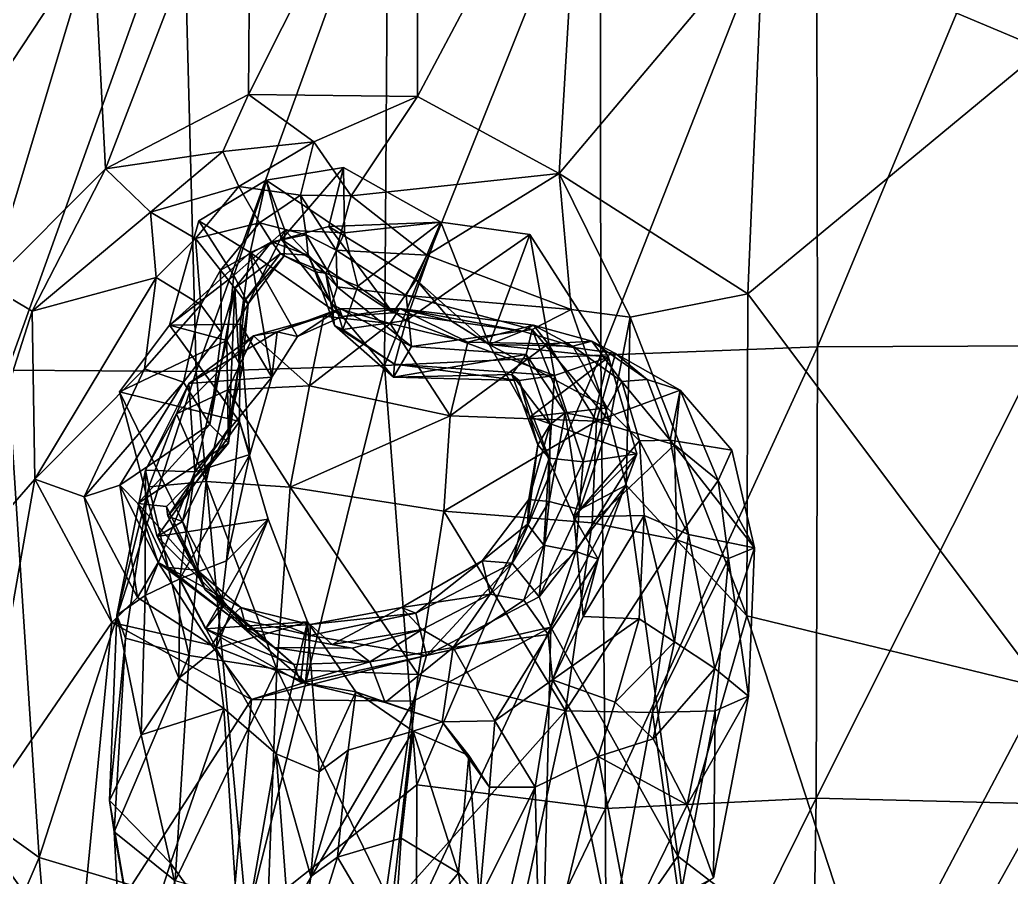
# Model space of a CAD drawing. Extents: x -0.2 to 0.2, y -0.63 to 0.63.
# Drawn here: x -0.1307 to -0.0041, y -0.2002 to -0.0907 of the extents above; entities that cross this region are included whole.
import ezdxf

# ---------------------------------------------------------------- set-up
doc = ezdxf.new("R2010")
doc.units = 0
doc.layers.add('SHEEP$LWO', color=1, linetype='CONTINUOUS')

msp = doc.modelspace()

# ---------------------------------------------------------------- linework, layer by layer
at = {"layer": 'SHEEP$LWO'}
for points in [[(-0.03579, -0.07938, 0.36623), (0, -0.05014, 0.38989), (0, -0.09447, 0.40289)], [(-0.10149, -0.10023, 0.31824), (-0.10122, -0.06141, 0.34272), (-0.08, -0.05737, 0.34469)], [(-0.10149, -0.10023, 0.31824), (-0.08, -0.05737, 0.34469), (-0.07993, -0.10045, 0.32015)], [(-0.07993, -0.10045, 0.32015), (-0.08, -0.05737, 0.34469), (-0.0589, -0.0608, 0.34689)], [(-0.11976, -0.10971, 0.317), (-0.12129, -0.08018, 0.36272), (-0.10122, -0.06141, 0.34272)], [(-0.11976, -0.10971, 0.317), (-0.10122, -0.06141, 0.34272), (-0.10149, -0.10023, 0.31824)], [(-0.07993, -0.10045, 0.32015), (-0.0589, -0.0608, 0.34689), (-0.06183, -0.1103, 0.32213)], [(-0.0589, -0.0608, 0.34689), (-0.03579, -0.07938, 0.36623), (-0.06183, -0.1103, 0.32213)], [(0, -0.06323, 0.84079), (-0.02894, -0.06342, 0.83861), (-0.02884, -0.13245, 0.84203)], [(-0.02884, -0.13245, 0.84203), (0, -0.13231, 0.8439), (0, -0.06323, 0.84079)], [(-0.13823, -0.10587, 0.40342), (-0.14097, -0.07456, 0.43107), (-0.12387, -0.0643, 0.40274)], [(-0.13823, -0.10587, 0.40342), (-0.12387, -0.0643, 0.40274), (-0.12129, -0.08018, 0.36272)], [(-0.02894, -0.06342, 0.83861), (-0.05661, -0.06593, 0.83436), (-0.05651, -0.1335, 0.83708)], [(-0.02884, -0.13245, 0.84203), (-0.02894, -0.06342, 0.83861), (-0.05651, -0.1335, 0.83708)], [(-0.05651, -0.1335, 0.83708), (-0.05661, -0.06593, 0.83436), (-0.08413, -0.13486, 0.82859)], [(-0.05661, -0.06593, 0.83436), (-0.08366, -0.06793, 0.82609), (-0.08413, -0.13486, 0.82859)], [(-0.08366, -0.06793, 0.82609), (-0.10985, -0.07281, 0.80523), (-0.10817, -0.13562, 0.81686)], [(-0.10817, -0.13562, 0.81686), (-0.08413, -0.13486, 0.82859), (-0.08366, -0.06793, 0.82609)], [(-0.10985, -0.07281, 0.80523), (-0.13602, -0.07763, 0.77672), (-0.13229, -0.13545, 0.79416)], [(-0.10817, -0.13562, 0.81686), (-0.10985, -0.07281, 0.80523), (-0.13229, -0.13545, 0.79416)], [(-0.06183, -0.1103, 0.32213), (-0.03579, -0.07938, 0.36623), (-0.03773, -0.12567, 0.36605)], [(-0.03773, -0.12567, 0.36605), (-0.03579, -0.07938, 0.36623), (0, -0.09447, 0.40289)], [(-0.13468, -0.1246, 0.36403), (-0.13823, -0.10587, 0.40342), (-0.12129, -0.08018, 0.36272)], [(-0.13468, -0.1246, 0.36403), (-0.12129, -0.08018, 0.36272), (-0.11976, -0.10971, 0.317)], [(-0.03773, -0.12567, 0.36605), (0, -0.09447, 0.40289), (0, -0.17601, 0.41847)], [(-0.11976, -0.10971, 0.317), (-0.10149, -0.10023, 0.31824), (-0.10479, -0.10749, 0.29202)], [(-0.10479, -0.10749, 0.29202), (-0.10149, -0.10023, 0.31824), (-0.09315, -0.10626, 0.29619)], [(-0.10149, -0.10023, 0.31824), (-0.07993, -0.10045, 0.32015), (-0.09315, -0.10626, 0.29619)], [(-0.09315, -0.10626, 0.29619), (-0.07993, -0.10045, 0.32015), (-0.08838, -0.11318, 0.29879)], [(-0.07993, -0.10045, 0.32015), (-0.06183, -0.1103, 0.32213), (-0.08838, -0.11318, 0.29879)], [(-0.10479, -0.10749, 0.29202), (-0.09315, -0.10626, 0.29619), (-0.10275, -0.11199, 0.26671)], [(-0.09315, -0.10626, 0.29619), (-0.09488, -0.11308, 0.26966), (-0.10275, -0.11199, 0.26671)], [(-0.09488, -0.11308, 0.26966), (-0.09315, -0.10626, 0.29619), (-0.08838, -0.11318, 0.29879)], [(-0.11976, -0.10971, 0.317), (-0.10479, -0.10749, 0.29202), (-0.11402, -0.11523, 0.29077)], [(-0.11402, -0.11523, 0.29077), (-0.10479, -0.10749, 0.29202), (-0.10275, -0.11199, 0.26671)], [(-0.11976, -0.10971, 0.317), (-0.12912, -0.12788, 0.31689), (-0.13468, -0.1246, 0.36403)], [(-0.12912, -0.12788, 0.31689), (-0.11976, -0.10971, 0.317), (-0.11402, -0.11523, 0.29077)], [(-0.09729, -0.11873, 0.07907), (-0.09925, -0.11116, 0.09843), (-0.08935, -0.10954, 0.09855)], [(-0.08922, -0.11787, 0.12253), (-0.08935, -0.10954, 0.09855), (-0.09925, -0.11116, 0.09843)], [(-0.08935, -0.10954, 0.09855), (-0.09124, -0.11708, 0.07828), (-0.09729, -0.11873, 0.07907)], [(-0.09124, -0.11708, 0.07828), (-0.08935, -0.10954, 0.09855), (-0.07693, -0.11651, 0.09837)], [(-0.08935, -0.10954, 0.09855), (-0.08922, -0.11787, 0.12253), (-0.07693, -0.11651, 0.09837)], [(-0.10129, -0.1204, 0.07872), (-0.10784, -0.11637, 0.09809), (-0.09925, -0.11116, 0.09843)], [(-0.10784, -0.11637, 0.09809), (-0.10336, -0.12332, 0.12208), (-0.09925, -0.11116, 0.09843)], [(-0.10336, -0.12332, 0.12208), (-0.09687, -0.11755, 0.12262), (-0.09925, -0.11116, 0.09843)], [(-0.09729, -0.11873, 0.07907), (-0.10129, -0.1204, 0.07872), (-0.09925, -0.11116, 0.09843)], [(-0.09687, -0.11755, 0.12262), (-0.08922, -0.11787, 0.12253), (-0.09925, -0.11116, 0.09843)], [(-0.08838, -0.11318, 0.29879), (-0.06183, -0.1103, 0.32213), (-0.07873, -0.12073, 0.30031)], [(-0.07873, -0.12073, 0.30031), (-0.06183, -0.1103, 0.32213), (-0.06028, -0.12769, 0.30257)], [(-0.05274, -0.12865, 0.32364), (-0.06028, -0.12769, 0.30257), (-0.06183, -0.1103, 0.32213)], [(-0.03773, -0.12567, 0.36605), (-0.05274, -0.12865, 0.32364), (-0.06183, -0.1103, 0.32213)], [(-0.10827, -0.11861, 0.26814), (-0.11402, -0.11523, 0.29077), (-0.10275, -0.11199, 0.26671)], [(-0.10827, -0.11861, 0.26814), (-0.10275, -0.11199, 0.26671), (-0.10011, -0.1166, 0.24191)], [(-0.10011, -0.1166, 0.24191), (-0.10275, -0.11199, 0.26671), (-0.09488, -0.11308, 0.26966)], [(-0.09488, -0.11308, 0.26966), (-0.09412, -0.11816, 0.24312), (-0.10011, -0.1166, 0.24191)], [(-0.08838, -0.11318, 0.29879), (-0.09029, -0.12012, 0.27298), (-0.09488, -0.11308, 0.26966)], [(-0.09412, -0.11816, 0.24312), (-0.09488, -0.11308, 0.26966), (-0.09029, -0.12012, 0.27298)], [(-0.08838, -0.11318, 0.29879), (-0.07873, -0.12073, 0.30031), (-0.09029, -0.12012, 0.27298)], [(-0.11402, -0.11523, 0.29077), (-0.11328, -0.12359, 0.2923), (-0.12912, -0.12788, 0.31689)], [(-0.11328, -0.12359, 0.2923), (-0.11402, -0.11523, 0.29077), (-0.10827, -0.11861, 0.26814)], [(-0.10784, -0.11637, 0.09809), (-0.10129, -0.1204, 0.07872), (-0.11158, -0.12969, 0.09766)], [(-0.10336, -0.12332, 0.12208), (-0.10784, -0.11637, 0.09809), (-0.11158, -0.12969, 0.09766)], [(-0.10011, -0.1166, 0.24191), (-0.10509, -0.12264, 0.24201), (-0.10827, -0.11861, 0.26814)], [(-0.10509, -0.12264, 0.24201), (-0.10011, -0.1166, 0.24191), (-0.09857, -0.11906, 0.21602)], [(-0.09687, -0.11755, 0.12262), (-0.10336, -0.12332, 0.12208), (-0.10153, -0.12698, 0.15646)], [(-0.10153, -0.12698, 0.15646), (-0.09694, -0.12084, 0.15731), (-0.09687, -0.11755, 0.12262)], [(-0.10011, -0.1166, 0.24191), (-0.09412, -0.11816, 0.24312), (-0.09857, -0.11906, 0.21602)], [(-0.08306, -0.12813, 0.06389), (-0.09729, -0.11873, 0.07907), (-0.09124, -0.11708, 0.07828)], [(-0.09687, -0.11755, 0.12262), (-0.09694, -0.12084, 0.15731), (-0.09164, -0.12304, 0.15693)], [(-0.09164, -0.12304, 0.15693), (-0.08922, -0.11787, 0.12253), (-0.09687, -0.11755, 0.12262)], [(-0.08009, -0.1239, 0.08066), (-0.09124, -0.11708, 0.07828), (-0.07693, -0.11651, 0.09837)], [(-0.08306, -0.12813, 0.06389), (-0.09124, -0.11708, 0.07828), (-0.08009, -0.1239, 0.08066)], [(-0.08922, -0.11787, 0.12253), (-0.08754, -0.12472, 0.12251), (-0.07693, -0.11651, 0.09837)], [(-0.08754, -0.12472, 0.12251), (-0.08135, -0.1291, 0.124), (-0.07693, -0.11651, 0.09837)], [(-0.08135, -0.1291, 0.124), (-0.06558, -0.1181, 0.09879), (-0.07693, -0.11651, 0.09837)], [(-0.07077, -0.13215, 0.07839), (-0.08009, -0.1239, 0.08066), (-0.07693, -0.11651, 0.09837)], [(-0.06558, -0.1181, 0.09879), (-0.07077, -0.13215, 0.07839), (-0.07693, -0.11651, 0.09837)], [(-0.10827, -0.11861, 0.26814), (-0.10759, -0.12707, 0.27095), (-0.11328, -0.12359, 0.2923)], [(-0.10827, -0.11861, 0.26814), (-0.10509, -0.12264, 0.24201), (-0.10759, -0.12707, 0.27095)], [(-0.08953, -0.1286, 0.06306), (-0.10129, -0.1204, 0.07872), (-0.09729, -0.11873, 0.07907)], [(-0.09412, -0.11816, 0.24312), (-0.09387, -0.12075, 0.21602), (-0.09857, -0.11906, 0.21602)], [(-0.08306, -0.12813, 0.06389), (-0.08953, -0.1286, 0.06306), (-0.09729, -0.11873, 0.07907)], [(-0.09387, -0.12075, 0.21602), (-0.09412, -0.11816, 0.24312), (-0.09017, -0.12477, 0.24379)], [(-0.09017, -0.12477, 0.24379), (-0.09412, -0.11816, 0.24312), (-0.09029, -0.12012, 0.27298)], [(-0.08754, -0.12472, 0.12251), (-0.08922, -0.11787, 0.12253), (-0.09164, -0.12304, 0.15693)], [(-0.06558, -0.1181, 0.09879), (-0.08135, -0.1291, 0.124), (-0.06242, -0.13613, 0.12529)], [(-0.07077, -0.13215, 0.07839), (-0.06558, -0.1181, 0.09879), (-0.05553, -0.13378, 0.09847)], [(-0.06242, -0.13613, 0.12529), (-0.05553, -0.13378, 0.09847), (-0.06558, -0.1181, 0.09879)], [(-0.10323, -0.12498, 0.20975), (-0.10509, -0.12264, 0.24201), (-0.09857, -0.11906, 0.21602)], [(-0.10323, -0.12498, 0.20975), (-0.09857, -0.11906, 0.21602), (-0.0974, -0.12054, 0.18663)], [(-0.0974, -0.12054, 0.18663), (-0.09857, -0.11906, 0.21602), (-0.09387, -0.12075, 0.21602)], [(-0.07873, -0.12073, 0.30031), (-0.08137, -0.12588, 0.27391), (-0.09029, -0.12012, 0.27298)], [(-0.09017, -0.12477, 0.24379), (-0.09029, -0.12012, 0.27298), (-0.08137, -0.12588, 0.27391)], [(-0.10129, -0.1204, 0.07872), (-0.10258, -0.12957, 0.08111), (-0.11158, -0.12969, 0.09766)], [(-0.0974, -0.12054, 0.18663), (-0.102, -0.12656, 0.18547), (-0.10323, -0.12498, 0.20975)], [(-0.09854, -0.13632, 0.06935), (-0.10258, -0.12957, 0.08111), (-0.10129, -0.1204, 0.07872)], [(-0.102, -0.12656, 0.18547), (-0.0974, -0.12054, 0.18663), (-0.09694, -0.12084, 0.15731)], [(-0.10153, -0.12698, 0.15646), (-0.102, -0.12656, 0.18547), (-0.09694, -0.12084, 0.15731)], [(-0.08953, -0.1286, 0.06306), (-0.09526, -0.13112, 0.05952), (-0.10129, -0.1204, 0.07872)], [(-0.09526, -0.13112, 0.05952), (-0.09854, -0.13632, 0.06935), (-0.10129, -0.1204, 0.07872)], [(-0.0974, -0.12054, 0.18663), (-0.09298, -0.12288, 0.18605), (-0.09694, -0.12084, 0.15731)], [(-0.09387, -0.12075, 0.21602), (-0.09298, -0.12288, 0.18605), (-0.0974, -0.12054, 0.18663)], [(-0.09298, -0.12288, 0.18605), (-0.09164, -0.12304, 0.15693), (-0.09694, -0.12084, 0.15731)], [(-0.09298, -0.12288, 0.18605), (-0.09387, -0.12075, 0.21602), (-0.09088, -0.12702, 0.21495)], [(-0.09017, -0.12477, 0.24379), (-0.09088, -0.12702, 0.21495), (-0.09387, -0.12075, 0.21602)], [(-0.08137, -0.12588, 0.27391), (-0.07873, -0.12073, 0.30031), (-0.06028, -0.12769, 0.30257)], [(-0.10509, -0.12264, 0.24201), (-0.10494, -0.13067, 0.24227), (-0.10759, -0.12707, 0.27095)], [(-0.10494, -0.13067, 0.24227), (-0.10509, -0.12264, 0.24201), (-0.10323, -0.12498, 0.20975)], [(-0.12878, -0.14936, 0.31777), (-0.12912, -0.12788, 0.31689), (-0.11328, -0.12359, 0.2923)], [(-0.12878, -0.14936, 0.31777), (-0.11328, -0.12359, 0.2923), (-0.1148, -0.13528, 0.29099)], [(-0.1148, -0.13528, 0.29099), (-0.11328, -0.12359, 0.2923), (-0.10759, -0.12707, 0.27095)], [(-0.10425, -0.13163, 0.12239), (-0.10336, -0.12332, 0.12208), (-0.11158, -0.12969, 0.09766)], [(-0.10153, -0.12698, 0.15646), (-0.10336, -0.12332, 0.12208), (-0.10425, -0.13163, 0.12239)], [(-0.0905, -0.12971, 0.1848), (-0.09298, -0.12288, 0.18605), (-0.09088, -0.12702, 0.21495)], [(-0.09164, -0.12304, 0.15693), (-0.09298, -0.12288, 0.18605), (-0.0905, -0.12971, 0.1848)], [(-0.0905, -0.12971, 0.1848), (-0.08946, -0.13025, 0.15671), (-0.09164, -0.12304, 0.15693)], [(-0.09164, -0.12304, 0.15693), (-0.08946, -0.13025, 0.15671), (-0.08754, -0.12472, 0.12251)], [(-0.07558, -0.12916, 0.06214), (-0.08306, -0.12813, 0.06389), (-0.08009, -0.1239, 0.08066)], [(-0.07558, -0.12916, 0.06214), (-0.08009, -0.1239, 0.08066), (-0.07077, -0.13215, 0.07839)], [(-0.13468, -0.1246, 0.36403), (-0.12912, -0.12788, 0.31689), (-0.1402, -0.16245, 0.3697)], [(-0.10405, -0.14477, 0.18226), (-0.10644, -0.1424, 0.2413), (-0.10323, -0.12498, 0.20975)], [(-0.10644, -0.1424, 0.2413), (-0.10494, -0.13067, 0.24227), (-0.10323, -0.12498, 0.20975)], [(-0.10405, -0.14477, 0.18226), (-0.10323, -0.12498, 0.20975), (-0.1027, -0.13461, 0.184)], [(-0.102, -0.12656, 0.18547), (-0.1027, -0.13461, 0.184), (-0.10323, -0.12498, 0.20975)], [(-0.09017, -0.12477, 0.24379), (-0.08068, -0.13243, 0.24397), (-0.09088, -0.12702, 0.21495)], [(-0.08137, -0.12588, 0.27391), (-0.08068, -0.13243, 0.24397), (-0.09017, -0.12477, 0.24379)], [(-0.08135, -0.1291, 0.124), (-0.08754, -0.12472, 0.12251), (-0.08946, -0.13025, 0.15671)], [(-0.1027, -0.13461, 0.184), (-0.102, -0.12656, 0.18547), (-0.10153, -0.12698, 0.15646)], [(-0.06028, -0.12769, 0.30257), (-0.06528, -0.13025, 0.27484), (-0.08137, -0.12588, 0.27391)], [(-0.08068, -0.13243, 0.24397), (-0.08137, -0.12588, 0.27391), (-0.06528, -0.13025, 0.27484)], [(-0.03773, -0.12567, 0.36605), (-0.03787, -0.16681, 0.3668), (-0.05274, -0.12865, 0.32364)], [(0, -0.17601, 0.41847), (-0.03787, -0.16681, 0.3668), (-0.03773, -0.12567, 0.36605)], [(-0.1098, -0.13698, 0.27055), (-0.1148, -0.13528, 0.29099), (-0.10759, -0.12707, 0.27095)], [(-0.1098, -0.13698, 0.27055), (-0.10759, -0.12707, 0.27095), (-0.10494, -0.13067, 0.24227)], [(-0.10425, -0.13163, 0.12239), (-0.10231, -0.13533, 0.1561), (-0.10153, -0.12698, 0.15646)], [(-0.10153, -0.12698, 0.15646), (-0.10231, -0.13533, 0.1561), (-0.1027, -0.13461, 0.184)], [(-0.0899, -0.12759, 0.04165), (-0.09783, -0.13056, 0.04008), (-0.09526, -0.13112, 0.05952)], [(-0.0899, -0.12759, 0.04165), (-0.09186, -0.12853, 0.02352), (-0.09783, -0.13056, 0.04008)], [(-0.08953, -0.1286, 0.06306), (-0.0899, -0.12759, 0.04165), (-0.09526, -0.13112, 0.05952)], [(-0.09186, -0.12853, 0.02352), (-0.0899, -0.12759, 0.04165), (-0.08341, -0.12947, 0.02591)], [(-0.08068, -0.13243, 0.24397), (-0.08299, -0.13634, 0.18595), (-0.09088, -0.12702, 0.21495)], [(-0.0905, -0.12971, 0.1848), (-0.09088, -0.12702, 0.21495), (-0.08299, -0.13634, 0.18595)], [(-0.0899, -0.12759, 0.04165), (-0.08953, -0.1286, 0.06306), (-0.08223, -0.12756, 0.04332)], [(-0.0899, -0.12759, 0.04165), (-0.08223, -0.12756, 0.04332), (-0.08341, -0.12947, 0.02591)], [(-0.08306, -0.12813, 0.06389), (-0.08223, -0.12756, 0.04332), (-0.08953, -0.1286, 0.06306)], [(-0.08341, -0.12947, 0.02591), (-0.08223, -0.12756, 0.04332), (-0.07347, -0.13184, 0.0269)], [(-0.07558, -0.12916, 0.06214), (-0.08223, -0.12756, 0.04332), (-0.08306, -0.12813, 0.06389)], [(-0.07558, -0.12916, 0.06214), (-0.0665, -0.13046, 0.06123), (-0.08223, -0.12756, 0.04332)], [(-0.06511, -0.1297, 0.04365), (-0.08223, -0.12756, 0.04332), (-0.0665, -0.13046, 0.06123)], [(-0.08223, -0.12756, 0.04332), (-0.06511, -0.1297, 0.04365), (-0.07347, -0.13184, 0.0269)], [(-0.06028, -0.12769, 0.30257), (-0.05536, -0.142, 0.30195), (-0.06528, -0.13025, 0.27484)], [(-0.06028, -0.12769, 0.30257), (-0.05274, -0.12865, 0.32364), (-0.05536, -0.142, 0.30195)], [(-0.12912, -0.12788, 0.31689), (-0.12878, -0.14936, 0.31777), (-0.1402, -0.16245, 0.3697)], [(-0.09186, -0.12853, 0.02352), (-0.09372, -0.13742, 0.0086), (-0.10085, -0.13103, 0.02153)], [(-0.10085, -0.13103, 0.02153), (-0.09783, -0.13056, 0.04008), (-0.09186, -0.12853, 0.02352)], [(-0.09186, -0.12853, 0.02352), (-0.08341, -0.12947, 0.02591), (-0.09372, -0.13742, 0.0086)], [(-0.08284, -0.13466, 0.15862), (-0.08135, -0.1291, 0.124), (-0.08946, -0.13025, 0.15671)], [(-0.06242, -0.13613, 0.12529), (-0.08135, -0.1291, 0.124), (-0.08284, -0.13466, 0.15862)], [(-0.05274, -0.12865, 0.32364), (-0.05326, -0.15012, 0.32443), (-0.05536, -0.142, 0.30195)], [(-0.03787, -0.16681, 0.3668), (-0.05326, -0.15012, 0.32443), (-0.05274, -0.12865, 0.32364)], [(-0.10267, -0.14199, 0.0836), (-0.11799, -0.13819, 0.0978), (-0.11158, -0.12969, 0.09766)], [(-0.10425, -0.13163, 0.12239), (-0.11158, -0.12969, 0.09766), (-0.11799, -0.13819, 0.0978)], [(-0.10258, -0.12957, 0.08111), (-0.10267, -0.14199, 0.0836), (-0.11158, -0.12969, 0.09766)], [(-0.10133, -0.1462, 0.0713), (-0.10267, -0.14199, 0.0836), (-0.10258, -0.12957, 0.08111)], [(-0.09854, -0.13632, 0.06935), (-0.10133, -0.1462, 0.0713), (-0.10258, -0.12957, 0.08111)], [(-0.09372, -0.13742, 0.0086), (-0.08341, -0.12947, 0.02591), (-0.07574, -0.14128, 0.01359)], [(-0.0905, -0.12971, 0.1848), (-0.08299, -0.13634, 0.18595), (-0.08284, -0.13466, 0.15862)], [(-0.08284, -0.13466, 0.15862), (-0.08946, -0.13025, 0.15671), (-0.0905, -0.12971, 0.1848)], [(-0.08341, -0.12947, 0.02591), (-0.07347, -0.13184, 0.0269), (-0.07574, -0.14128, 0.01359)], [(-0.06605, -0.13343, 0.24296), (-0.08068, -0.13243, 0.24397), (-0.06528, -0.13025, 0.27484)], [(-0.0665, -0.13046, 0.06123), (-0.07558, -0.12916, 0.06214), (-0.07077, -0.13215, 0.07839)], [(-0.06511, -0.1297, 0.04365), (-0.06322, -0.13206, 0.0266), (-0.07347, -0.13184, 0.0269)], [(-0.0665, -0.13046, 0.06123), (-0.06009, -0.13239, 0.05992), (-0.06511, -0.1297, 0.04365)], [(-0.06605, -0.13343, 0.24296), (-0.06528, -0.13025, 0.27484), (-0.06108, -0.14089, 0.27521)], [(-0.05536, -0.142, 0.30195), (-0.06108, -0.14089, 0.27521), (-0.06528, -0.13025, 0.27484)], [(-0.05767, -0.13172, 0.04274), (-0.06511, -0.1297, 0.04365), (-0.06009, -0.13239, 0.05992)], [(-0.06511, -0.1297, 0.04365), (-0.05767, -0.13172, 0.04274), (-0.06322, -0.13206, 0.0266)], [(-0.10995, -0.15479, 0.12399), (-0.10425, -0.13163, 0.12239), (-0.11799, -0.13819, 0.0978)], [(-0.10914, -0.13716, 0.01982), (-0.10085, -0.13103, 0.02153), (-0.11069, -0.141, 0.00921)], [(-0.10085, -0.13103, 0.02153), (-0.10412, -0.13794, 0.00842), (-0.11069, -0.141, 0.00921)], [(-0.10409, -0.14299, 0.15759), (-0.10425, -0.13163, 0.12239), (-0.10995, -0.15479, 0.12399)], [(-0.10494, -0.13067, 0.24227), (-0.10644, -0.1424, 0.2413), (-0.1098, -0.13698, 0.27055)], [(-0.09783, -0.13056, 0.04008), (-0.10914, -0.13716, 0.01982), (-0.09854, -0.13632, 0.06935)], [(-0.09783, -0.13056, 0.04008), (-0.10085, -0.13103, 0.02153), (-0.10914, -0.13716, 0.01982)], [(-0.10425, -0.13163, 0.12239), (-0.10409, -0.14299, 0.15759), (-0.10231, -0.13533, 0.1561)], [(-0.10412, -0.13794, 0.00842), (-0.10085, -0.13103, 0.02153), (-0.09372, -0.13742, 0.0086)], [(-0.09526, -0.13112, 0.05952), (-0.09783, -0.13056, 0.04008), (-0.09854, -0.13632, 0.06935)], [(-0.06009, -0.13239, 0.05992), (-0.0665, -0.13046, 0.06123), (-0.07077, -0.13215, 0.07839)], [(-0.08299, -0.13634, 0.18595), (-0.08068, -0.13243, 0.24397), (-0.06605, -0.13343, 0.24296)], [(-0.07347, -0.13184, 0.0269), (-0.06322, -0.13206, 0.0266), (-0.07574, -0.14128, 0.01359)], [(-0.06322, -0.13206, 0.0266), (-0.05705, -0.14195, 0.00987), (-0.07574, -0.14128, 0.01359)], [(-0.0557, -0.14027, 0.06812), (-0.07077, -0.13215, 0.07839), (-0.06552, -0.1414, 0.07677)], [(-0.0557, -0.14027, 0.06812), (-0.06009, -0.13239, 0.05992), (-0.07077, -0.13215, 0.07839)], [(-0.06552, -0.1414, 0.07677), (-0.07077, -0.13215, 0.07839), (-0.05553, -0.13378, 0.09847)], [(-0.05767, -0.13172, 0.04274), (-0.05465, -0.13329, 0.02481), (-0.06322, -0.13206, 0.0266)], [(-0.06322, -0.13206, 0.0266), (-0.05465, -0.13329, 0.02481), (-0.05705, -0.14195, 0.00987)], [(-0.05767, -0.13172, 0.04274), (-0.06009, -0.13239, 0.05992), (-0.05382, -0.13687, 0.0583)], [(-0.05382, -0.13687, 0.0583), (-0.06009, -0.13239, 0.05992), (-0.0557, -0.14027, 0.06812)], [(-0.05057, -0.13661, 0.04172), (-0.05767, -0.13172, 0.04274), (-0.05382, -0.13687, 0.0583)], [(-0.05767, -0.13172, 0.04274), (-0.05057, -0.13661, 0.04172), (-0.05465, -0.13329, 0.02481)], [(-0.02884, -0.13245, 0.84203), (-0.05651, -0.1335, 0.83708), (-0.05589, -0.19145, 0.84659)], [(-0.05589, -0.19145, 0.84659), (-0.02902, -0.19014, 0.85185), (-0.02884, -0.13245, 0.84203)], [(-0.02884, -0.13245, 0.84203), (-0.02902, -0.19014, 0.85185), (0, -0.13231, 0.8439)], [(-0.02902, -0.19014, 0.85185), (0, -0.19085, 0.8547), (0, -0.13231, 0.8439)], [(-0.05651, -0.1335, 0.83708), (-0.08413, -0.13486, 0.82859), (-0.07999, -0.18841, 0.83761)], [(-0.06605, -0.13343, 0.24296), (-0.06789, -0.13598, 0.18606), (-0.08299, -0.13634, 0.18595)], [(-0.05589, -0.19145, 0.84659), (-0.05651, -0.1335, 0.83708), (-0.07999, -0.18841, 0.83761)], [(-0.06605, -0.13343, 0.24296), (-0.06299, -0.1424, 0.22891), (-0.06789, -0.13598, 0.18606)], [(-0.06108, -0.14089, 0.27521), (-0.06299, -0.1424, 0.22891), (-0.06605, -0.13343, 0.24296)], [(-0.06552, -0.1414, 0.07677), (-0.05553, -0.13378, 0.09847), (-0.05192, -0.14613, 0.09799)], [(-0.06242, -0.13613, 0.12529), (-0.05874, -0.14717, 0.1248), (-0.05553, -0.13378, 0.09847)], [(-0.05874, -0.14717, 0.1248), (-0.05192, -0.14613, 0.09799), (-0.05553, -0.13378, 0.09847)], [(-0.05465, -0.13329, 0.02481), (-0.04638, -0.13801, 0.02342), (-0.05705, -0.14195, 0.00987)], [(-0.04638, -0.13801, 0.02342), (-0.05465, -0.13329, 0.02481), (-0.05057, -0.13661, 0.04172)], [(-0.12824, -0.1977, 0.8077), (-0.13229, -0.13545, 0.79416), (-0.14933, -0.18259, 0.78514)], [(-0.10817, -0.13562, 0.81686), (-0.13229, -0.13545, 0.79416), (-0.12824, -0.1977, 0.8077)], [(-0.12878, -0.14936, 0.31777), (-0.1148, -0.13528, 0.29099), (-0.12251, -0.15163, 0.28694)], [(-0.12251, -0.15163, 0.28694), (-0.1148, -0.13528, 0.29099), (-0.1098, -0.13698, 0.27055)], [(-0.10817, -0.13562, 0.81686), (-0.1017, -0.20568, 0.82678), (-0.08413, -0.13486, 0.82859)], [(-0.10409, -0.14299, 0.15759), (-0.10405, -0.14477, 0.18226), (-0.1027, -0.13461, 0.184)], [(-0.1027, -0.13461, 0.184), (-0.10231, -0.13533, 0.1561), (-0.10409, -0.14299, 0.15759)], [(-0.1017, -0.20568, 0.82678), (-0.07999, -0.18841, 0.83761), (-0.08413, -0.13486, 0.82859)], [(-0.08284, -0.13466, 0.15862), (-0.08299, -0.13634, 0.18595), (-0.06694, -0.13676, 0.16085)], [(-0.08284, -0.13466, 0.15862), (-0.06694, -0.13676, 0.16085), (-0.06242, -0.13613, 0.12529)], [(-0.12824, -0.1977, 0.8077), (-0.1017, -0.20568, 0.82678), (-0.10817, -0.13562, 0.81686)], [(-0.10914, -0.13716, 0.01982), (-0.10836, -0.14841, 0.05207), (-0.09854, -0.13632, 0.06935)], [(-0.10836, -0.14841, 0.05207), (-0.10133, -0.1462, 0.0713), (-0.09854, -0.13632, 0.06935)], [(-0.08299, -0.13634, 0.18595), (-0.06789, -0.13598, 0.18606), (-0.06694, -0.13676, 0.16085)], [(-0.06789, -0.13598, 0.18606), (-0.06455, -0.14496, 0.18417), (-0.06694, -0.13676, 0.16085)], [(-0.06299, -0.1424, 0.22891), (-0.06455, -0.14496, 0.18417), (-0.06789, -0.13598, 0.18606)], [(-0.06242, -0.13613, 0.12529), (-0.06694, -0.13676, 0.16085), (-0.06312, -0.1467, 0.16026)], [(-0.06312, -0.1467, 0.16026), (-0.05874, -0.14717, 0.1248), (-0.06242, -0.13613, 0.12529)], [(-0.05057, -0.13661, 0.04172), (-0.05382, -0.13687, 0.0583), (-0.04767, -0.14439, 0.05266)], [(-0.05057, -0.13661, 0.04172), (-0.04767, -0.14439, 0.05266), (-0.04638, -0.13801, 0.02342)], [(-0.1098, -0.13698, 0.27055), (-0.11793, -0.15014, 0.26839), (-0.12251, -0.15163, 0.28694)], [(-0.1098, -0.13698, 0.27055), (-0.10644, -0.1424, 0.2413), (-0.11793, -0.15014, 0.26839)], [(-0.11464, -0.1482, 0.01978), (-0.10914, -0.13716, 0.01982), (-0.11069, -0.141, 0.00921)], [(-0.10836, -0.14841, 0.05207), (-0.10914, -0.13716, 0.01982), (-0.11464, -0.1482, 0.01978)], [(-0.10412, -0.13794, 0.00842), (-0.1069, -0.14968, 0.00278), (-0.11069, -0.141, 0.00921)], [(-0.09617, -0.15037, 0.00268), (-0.1069, -0.14968, 0.00278), (-0.10412, -0.13794, 0.00842)], [(-0.09372, -0.13742, 0.0086), (-0.09617, -0.15037, 0.00268), (-0.10412, -0.13794, 0.00842)], [(-0.09617, -0.15037, 0.00268), (-0.09372, -0.13742, 0.0086), (-0.07574, -0.14128, 0.01359)], [(-0.06455, -0.14496, 0.18417), (-0.06312, -0.1467, 0.16026), (-0.06694, -0.13676, 0.16085)], [(-0.05382, -0.13687, 0.0583), (-0.0557, -0.14027, 0.06812), (-0.05155, -0.14448, 0.06572)], [(-0.04767, -0.14439, 0.05266), (-0.05382, -0.13687, 0.0583), (-0.05155, -0.14448, 0.06572)], [(-0.11799, -0.13819, 0.0978), (-0.10267, -0.14199, 0.0836), (-0.11316, -0.15667, 0.09777)], [(-0.11799, -0.13819, 0.0978), (-0.11316, -0.15667, 0.09777), (-0.10995, -0.15479, 0.12399)], [(-0.04708, -0.14499, 0.01039), (-0.05705, -0.14195, 0.00987), (-0.04638, -0.13801, 0.02342)], [(-0.03976, -0.14568, 0.02245), (-0.04638, -0.13801, 0.02342), (-0.04767, -0.14439, 0.05266)], [(-0.04708, -0.14499, 0.01039), (-0.04638, -0.13801, 0.02342), (-0.04152, -0.14954, 0.01161)], [(-0.04638, -0.13801, 0.02342), (-0.03976, -0.14568, 0.02245), (-0.04152, -0.14954, 0.01161)], [(-0.05997, -0.15416, 0.07465), (-0.0557, -0.14027, 0.06812), (-0.06552, -0.1414, 0.07677)], [(-0.05155, -0.14448, 0.06572), (-0.0557, -0.14027, 0.06812), (-0.05997, -0.15416, 0.07465)], [(-0.11424, -0.15034, 0.00756), (-0.11464, -0.1482, 0.01978), (-0.11069, -0.141, 0.00921)], [(-0.1069, -0.14968, 0.00278), (-0.11424, -0.15034, 0.00756), (-0.11069, -0.141, 0.00921)], [(-0.07657, -0.15346, 0.00841), (-0.09617, -0.15037, 0.00268), (-0.07574, -0.14128, 0.01359)], [(-0.05705, -0.14195, 0.00987), (-0.07657, -0.15346, 0.00841), (-0.07574, -0.14128, 0.01359)], [(-0.05192, -0.14613, 0.09799), (-0.05997, -0.15416, 0.07465), (-0.06552, -0.1414, 0.07677)], [(-0.05917, -0.15324, 0.30587), (-0.06312, -0.15222, 0.27479), (-0.06108, -0.14089, 0.27521)], [(-0.06299, -0.1424, 0.22891), (-0.06108, -0.14089, 0.27521), (-0.06312, -0.15222, 0.27479)], [(-0.06108, -0.14089, 0.27521), (-0.05536, -0.142, 0.30195), (-0.05917, -0.15324, 0.30587)], [(-0.10644, -0.1424, 0.2413), (-0.11564, -0.15246, 0.23168), (-0.11793, -0.15014, 0.26839)], [(-0.11564, -0.15246, 0.23168), (-0.10644, -0.1424, 0.2413), (-0.10405, -0.14477, 0.18226)], [(-0.10267, -0.14199, 0.0836), (-0.099, -0.15447, 0.08055), (-0.11316, -0.15667, 0.09777)], [(-0.10405, -0.14477, 0.18226), (-0.10409, -0.14299, 0.15759), (-0.1118, -0.15408, 0.15865)], [(-0.10995, -0.15479, 0.12399), (-0.1118, -0.15408, 0.15865), (-0.10409, -0.14299, 0.15759)], [(-0.10133, -0.1462, 0.0713), (-0.10429, -0.15981, 0.07055), (-0.10267, -0.14199, 0.0836)], [(-0.10429, -0.15981, 0.07055), (-0.099, -0.15447, 0.08055), (-0.10267, -0.14199, 0.0836)], [(-0.05761, -0.15496, 0.00397), (-0.07657, -0.15346, 0.00841), (-0.05705, -0.14195, 0.00987)], [(-0.06455, -0.14496, 0.18417), (-0.06299, -0.1424, 0.22891), (-0.0657, -0.15196, 0.21906)], [(-0.0657, -0.15196, 0.21906), (-0.06299, -0.1424, 0.22891), (-0.06312, -0.15222, 0.27479)], [(-0.05536, -0.142, 0.30195), (-0.05326, -0.15012, 0.32443), (-0.05917, -0.15324, 0.30587)], [(-0.05761, -0.15496, 0.00397), (-0.05705, -0.14195, 0.00987), (-0.04708, -0.14499, 0.01039)], [(-0.10405, -0.14477, 0.18226), (-0.11196, -0.15285, 0.18193), (-0.11564, -0.15246, 0.23168)], [(-0.11196, -0.15285, 0.18193), (-0.10405, -0.14477, 0.18226), (-0.1118, -0.15408, 0.15865)], [(-0.06589, -0.15512, 0.18295), (-0.06455, -0.14496, 0.18417), (-0.0657, -0.15196, 0.21906)], [(-0.06312, -0.1467, 0.16026), (-0.06455, -0.14496, 0.18417), (-0.06589, -0.15512, 0.18295)], [(-0.05097, -0.154, 0.06806), (-0.05155, -0.14448, 0.06572), (-0.05997, -0.15416, 0.07465)], [(-0.04679, -0.1571, 0.00486), (-0.05761, -0.15496, 0.00397), (-0.04708, -0.14499, 0.01039)], [(-0.04532, -0.15644, 0.0539), (-0.04767, -0.14439, 0.05266), (-0.05155, -0.14448, 0.06572)], [(-0.05097, -0.154, 0.06806), (-0.04532, -0.15644, 0.0539), (-0.05155, -0.14448, 0.06572)], [(-0.03976, -0.14568, 0.02245), (-0.04767, -0.14439, 0.05266), (-0.03688, -0.15816, 0.02249)], [(-0.04532, -0.15644, 0.0539), (-0.03688, -0.15816, 0.02249), (-0.04767, -0.14439, 0.05266)], [(-0.04679, -0.1571, 0.00486), (-0.04708, -0.14499, 0.01039), (-0.04152, -0.14954, 0.01161)], [(-0.10836, -0.14841, 0.05207), (-0.11025, -0.16208, 0.05626), (-0.10133, -0.1462, 0.0713)], [(-0.11025, -0.16208, 0.05626), (-0.10429, -0.15981, 0.07055), (-0.10133, -0.1462, 0.0713)], [(-0.06589, -0.15512, 0.18295), (-0.06377, -0.15779, 0.15865), (-0.06312, -0.1467, 0.16026)], [(-0.05874, -0.14717, 0.1248), (-0.06312, -0.1467, 0.16026), (-0.06377, -0.15779, 0.15865)], [(-0.05997, -0.15416, 0.07465), (-0.05192, -0.14613, 0.09799), (-0.05684, -0.15959, 0.09743)], [(-0.05192, -0.14613, 0.09799), (-0.05874, -0.14717, 0.1248), (-0.05969, -0.1586, 0.12372)], [(-0.05969, -0.1586, 0.12372), (-0.05684, -0.15959, 0.09743), (-0.05192, -0.14613, 0.09799)], [(-0.03976, -0.14568, 0.02245), (-0.03688, -0.15816, 0.02249), (-0.04152, -0.14954, 0.01161)], [(-0.05969, -0.1586, 0.12372), (-0.05874, -0.14717, 0.1248), (-0.06377, -0.15779, 0.15865)], [(-0.1402, -0.16245, 0.3697), (-0.12878, -0.14936, 0.31777), (-0.13653, -0.19333, 0.36961)], [(-0.12878, -0.14936, 0.31777), (-0.11897, -0.1677, 0.31935), (-0.13653, -0.19333, 0.36961)], [(-0.11897, -0.1677, 0.31935), (-0.12878, -0.14936, 0.31777), (-0.12251, -0.15163, 0.28694)], [(-0.1183, -0.16675, 0.01991), (-0.11464, -0.1482, 0.01978), (-0.11424, -0.15034, 0.00756)], [(-0.1183, -0.16675, 0.01991), (-0.11468, -0.16424, 0.03846), (-0.11464, -0.1482, 0.01978)], [(-0.11468, -0.16424, 0.03846), (-0.10836, -0.14841, 0.05207), (-0.11464, -0.1482, 0.01978)], [(-0.11468, -0.16424, 0.03846), (-0.11025, -0.16208, 0.05626), (-0.10836, -0.14841, 0.05207)], [(-0.11567, -0.16447, 0.28695), (-0.12251, -0.15163, 0.28694), (-0.11793, -0.15014, 0.26839)], [(-0.11722, -0.16967, 0.00651), (-0.1183, -0.16675, 0.01991), (-0.11424, -0.15034, 0.00756)], [(-0.11303, -0.16001, 0.26878), (-0.11567, -0.16447, 0.28695), (-0.11793, -0.15014, 0.26839)], [(-0.11303, -0.16001, 0.26878), (-0.11793, -0.15014, 0.26839), (-0.11564, -0.15246, 0.23168)], [(-0.10908, -0.17188, 0.00128), (-0.11722, -0.16967, 0.00651), (-0.11424, -0.15034, 0.00756)], [(-0.1069, -0.14968, 0.00278), (-0.10908, -0.17188, 0.00128), (-0.11424, -0.15034, 0.00756)], [(-0.09788, -0.17363, 0.00121), (-0.10908, -0.17188, 0.00128), (-0.1069, -0.14968, 0.00278)], [(-0.09617, -0.15037, 0.00268), (-0.09788, -0.17363, 0.00121), (-0.1069, -0.14968, 0.00278)], [(-0.07985, -0.17433, 0.00701), (-0.09788, -0.17363, 0.00121), (-0.09617, -0.15037, 0.00268)], [(-0.07985, -0.17433, 0.00701), (-0.09617, -0.15037, 0.00268), (-0.07657, -0.15346, 0.00841)], [(-0.05917, -0.15324, 0.30587), (-0.05326, -0.15012, 0.32443), (-0.06437, -0.16441, 0.30864)], [(-0.06289, -0.16826, 0.32429), (-0.06437, -0.16441, 0.30864), (-0.05326, -0.15012, 0.32443)], [(-0.04666, -0.19753, 0.36699), (-0.06289, -0.16826, 0.32429), (-0.05326, -0.15012, 0.32443)], [(-0.03787, -0.16681, 0.3668), (-0.04666, -0.19753, 0.36699), (-0.05326, -0.15012, 0.32443)], [(-0.0402, -0.15949, 0.01013), (-0.04679, -0.1571, 0.00486), (-0.04152, -0.14954, 0.01161)], [(-0.03688, -0.15816, 0.02249), (-0.0402, -0.15949, 0.01013), (-0.04152, -0.14954, 0.01161)], [(-0.11897, -0.1677, 0.31935), (-0.12251, -0.15163, 0.28694), (-0.11567, -0.16447, 0.28695)], [(-0.11564, -0.15246, 0.23168), (-0.11179, -0.16065, 0.23694), (-0.11303, -0.16001, 0.26878)], [(-0.10804, -0.16098, 0.18176), (-0.11179, -0.16065, 0.23694), (-0.11564, -0.15246, 0.23168)], [(-0.10804, -0.16098, 0.18176), (-0.11564, -0.15246, 0.23168), (-0.11196, -0.15285, 0.18193)], [(-0.10804, -0.16098, 0.18176), (-0.11196, -0.15285, 0.18193), (-0.1118, -0.15408, 0.15865)], [(-0.06782, -0.1601, 0.27305), (-0.07167, -0.1598, 0.21259), (-0.0657, -0.15196, 0.21906)], [(-0.06589, -0.15512, 0.18295), (-0.0657, -0.15196, 0.21906), (-0.07167, -0.1598, 0.21259)], [(-0.0657, -0.15196, 0.21906), (-0.06312, -0.15222, 0.27479), (-0.06782, -0.1601, 0.27305)], [(-0.06437, -0.16441, 0.30864), (-0.06782, -0.1601, 0.27305), (-0.06312, -0.15222, 0.27479)], [(-0.05917, -0.15324, 0.30587), (-0.06437, -0.16441, 0.30864), (-0.06312, -0.15222, 0.27479)], [(-0.10705, -0.16349, 0.15817), (-0.10804, -0.16098, 0.18176), (-0.1118, -0.15408, 0.15865)], [(-0.10705, -0.16349, 0.15817), (-0.1118, -0.15408, 0.15865), (-0.10995, -0.15479, 0.12399)], [(-0.06103, -0.17897, 0.00252), (-0.07985, -0.17433, 0.00701), (-0.07657, -0.15346, 0.00841)], [(-0.05761, -0.15496, 0.00397), (-0.06103, -0.17897, 0.00252), (-0.07657, -0.15346, 0.00841)], [(-0.05097, -0.154, 0.06806), (-0.05997, -0.15416, 0.07465), (-0.05876, -0.16693, 0.07449)], [(-0.05876, -0.16693, 0.07449), (-0.05997, -0.15416, 0.07465), (-0.05684, -0.15959, 0.09743)], [(-0.0516, -0.16722, 0.06957), (-0.05097, -0.154, 0.06806), (-0.05876, -0.16693, 0.07449)], [(-0.0516, -0.16722, 0.06957), (-0.04708, -0.17016, 0.05848), (-0.05097, -0.154, 0.06806)], [(-0.04708, -0.17016, 0.05848), (-0.04532, -0.15644, 0.0539), (-0.05097, -0.154, 0.06806)], [(-0.10701, -0.1685, 0.0976), (-0.11316, -0.15667, 0.09777), (-0.099, -0.15447, 0.08055)], [(-0.1045, -0.16533, 0.12372), (-0.10995, -0.15479, 0.12399), (-0.11316, -0.15667, 0.09777)], [(-0.10995, -0.15479, 0.12399), (-0.1045, -0.16533, 0.12372), (-0.10705, -0.16349, 0.15817)], [(-0.099, -0.15447, 0.08055), (-0.09398, -0.16761, 0.07762), (-0.10701, -0.1685, 0.0976)], [(-0.10429, -0.15981, 0.07055), (-0.10563, -0.17094, 0.06758), (-0.099, -0.15447, 0.08055)], [(-0.10563, -0.17094, 0.06758), (-0.09398, -0.16761, 0.07762), (-0.099, -0.15447, 0.08055)], [(-0.07167, -0.1598, 0.21259), (-0.07064, -0.16408, 0.16865), (-0.06589, -0.15512, 0.18295)], [(-0.07064, -0.16408, 0.16865), (-0.06377, -0.15779, 0.15865), (-0.06589, -0.15512, 0.18295)], [(-0.06103, -0.17897, 0.00252), (-0.05761, -0.15496, 0.00397), (-0.04679, -0.1571, 0.00486)], [(-0.10701, -0.1685, 0.0976), (-0.1045, -0.16533, 0.12372), (-0.11316, -0.15667, 0.09777)], [(-0.04195, -0.17355, 0.04099), (-0.04532, -0.15644, 0.0539), (-0.04708, -0.17016, 0.05848)], [(-0.04532, -0.15644, 0.0539), (-0.04195, -0.17355, 0.04099), (-0.03688, -0.15816, 0.02249)], [(-0.07064, -0.16408, 0.16865), (-0.06634, -0.16482, 0.12314), (-0.06377, -0.15779, 0.15865)], [(-0.06634, -0.16482, 0.12314), (-0.05969, -0.1586, 0.12372), (-0.06377, -0.15779, 0.15865)], [(-0.04991, -0.17919, 0.00332), (-0.06103, -0.17897, 0.00252), (-0.04679, -0.1571, 0.00486)], [(-0.04991, -0.17919, 0.00332), (-0.04679, -0.1571, 0.00486), (-0.0402, -0.15949, 0.01013)], [(-0.04195, -0.17355, 0.04099), (-0.03765, -0.17708, 0.02272), (-0.03688, -0.15816, 0.02249)], [(-0.03688, -0.15816, 0.02249), (-0.03765, -0.17708, 0.02272), (-0.0402, -0.15949, 0.01013)], [(-0.05969, -0.1586, 0.12372), (-0.06634, -0.16482, 0.12314), (-0.06321, -0.16923, 0.09716)], [(-0.06321, -0.16923, 0.09716), (-0.05684, -0.15959, 0.09743), (-0.05969, -0.1586, 0.12372)], [(-0.04189, -0.17897, 0.00912), (-0.04991, -0.17919, 0.00332), (-0.0402, -0.15949, 0.01013)], [(-0.03765, -0.17708, 0.02272), (-0.04189, -0.17897, 0.00912), (-0.0402, -0.15949, 0.01013)], [(-0.10623, -0.17059, 0.29407), (-0.11567, -0.16447, 0.28695), (-0.11303, -0.16001, 0.26878)], [(-0.11303, -0.16001, 0.26878), (-0.10377, -0.16695, 0.26964), (-0.10623, -0.17059, 0.29407)], [(-0.11303, -0.16001, 0.26878), (-0.11179, -0.16065, 0.23694), (-0.10377, -0.16695, 0.26964)], [(-0.10246, -0.16575, 0.21009), (-0.11179, -0.16065, 0.23694), (-0.10804, -0.16098, 0.18176)], [(-0.11179, -0.16065, 0.23694), (-0.10246, -0.16575, 0.21009), (-0.10377, -0.16695, 0.26964)], [(-0.10429, -0.15981, 0.07055), (-0.11025, -0.16208, 0.05626), (-0.10563, -0.17094, 0.06758)], [(-0.08195, -0.16576, 0.21402), (-0.07167, -0.1598, 0.21259), (-0.08015, -0.16648, 0.27126)], [(-0.07064, -0.16408, 0.16865), (-0.07167, -0.1598, 0.21259), (-0.08195, -0.16576, 0.21402)], [(-0.07167, -0.1598, 0.21259), (-0.06782, -0.1601, 0.27305), (-0.08015, -0.16648, 0.27126)], [(-0.07877, -0.17189, 0.30434), (-0.08015, -0.16648, 0.27126), (-0.06782, -0.1601, 0.27305)], [(-0.06782, -0.1601, 0.27305), (-0.06437, -0.16441, 0.30864), (-0.07877, -0.17189, 0.30434)], [(-0.06321, -0.16923, 0.09716), (-0.06266, -0.175, 0.07424), (-0.05684, -0.15959, 0.09743)], [(-0.06266, -0.175, 0.07424), (-0.05876, -0.16693, 0.07449), (-0.05684, -0.15959, 0.09743)], [(-0.10804, -0.16098, 0.18176), (-0.10176, -0.16847, 0.18061), (-0.10246, -0.16575, 0.21009)], [(-0.10176, -0.16847, 0.18061), (-0.10804, -0.16098, 0.18176), (-0.10705, -0.16349, 0.15817)], [(-0.11025, -0.16208, 0.05626), (-0.11468, -0.16424, 0.03846), (-0.1104, -0.17479, 0.05535)], [(-0.11025, -0.16208, 0.05626), (-0.1104, -0.17479, 0.05535), (-0.10563, -0.17094, 0.06758)], [(-0.11567, -0.16447, 0.28695), (-0.10623, -0.17059, 0.29407), (-0.11897, -0.1677, 0.31935)], [(-0.11468, -0.16424, 0.03846), (-0.1183, -0.16675, 0.01991), (-0.11522, -0.18203, 0.03713)], [(-0.11468, -0.16424, 0.03846), (-0.11522, -0.18203, 0.03713), (-0.1104, -0.17479, 0.05535)], [(-0.10705, -0.16349, 0.15817), (-0.09821, -0.17089, 0.1571), (-0.10176, -0.16847, 0.18061)], [(-0.10705, -0.16349, 0.15817), (-0.1045, -0.16533, 0.12372), (-0.09821, -0.17089, 0.1571)], [(-0.07932, -0.16857, 0.17907), (-0.07064, -0.16408, 0.16865), (-0.08195, -0.16576, 0.21402)], [(-0.07064, -0.16408, 0.16865), (-0.07932, -0.16857, 0.17907), (-0.07537, -0.17089, 0.12152)], [(-0.06437, -0.16441, 0.30864), (-0.06289, -0.16826, 0.32429), (-0.07877, -0.17189, 0.30434)], [(-0.07537, -0.17089, 0.12152), (-0.06634, -0.16482, 0.12314), (-0.07064, -0.16408, 0.16865)], [(-0.09573, -0.17304, 0.12302), (-0.1045, -0.16533, 0.12372), (-0.10701, -0.1685, 0.0976)], [(-0.1045, -0.16533, 0.12372), (-0.09573, -0.17304, 0.12302), (-0.09821, -0.17089, 0.1571)], [(-0.09362, -0.16935, 0.27012), (-0.10377, -0.16695, 0.26964), (-0.10246, -0.16575, 0.21009)], [(-0.09364, -0.16793, 0.21346), (-0.10246, -0.16575, 0.21009), (-0.10176, -0.16847, 0.18061)], [(-0.10246, -0.16575, 0.21009), (-0.09364, -0.16793, 0.21346), (-0.09362, -0.16935, 0.27012)], [(-0.09364, -0.16793, 0.21346), (-0.09081, -0.17051, 0.18006), (-0.08195, -0.16576, 0.21402)], [(-0.09364, -0.16793, 0.21346), (-0.08195, -0.16576, 0.21402), (-0.08015, -0.16648, 0.27126)], [(-0.09081, -0.17051, 0.18006), (-0.07932, -0.16857, 0.17907), (-0.08195, -0.16576, 0.21402)], [(-0.06321, -0.16923, 0.09716), (-0.06634, -0.16482, 0.12314), (-0.07537, -0.17089, 0.12152)], [(-0.1183, -0.16675, 0.01991), (-0.11722, -0.16967, 0.00651), (-0.11925, -0.19043, 0.01865)], [(-0.11925, -0.19043, 0.01865), (-0.11522, -0.18203, 0.03713), (-0.1183, -0.16675, 0.01991)], [(-0.09423, -0.17531, 0.30124), (-0.10623, -0.17059, 0.29407), (-0.10377, -0.16695, 0.26964)], [(-0.09362, -0.16935, 0.27012), (-0.09423, -0.17531, 0.30124), (-0.10377, -0.16695, 0.26964)], [(-0.09362, -0.16935, 0.27012), (-0.09364, -0.16793, 0.21346), (-0.08015, -0.16648, 0.27126)], [(-0.09362, -0.16935, 0.27012), (-0.08015, -0.16648, 0.27126), (-0.07877, -0.17189, 0.30434)], [(-0.0516, -0.16722, 0.06957), (-0.05876, -0.16693, 0.07449), (-0.06266, -0.175, 0.07424)], [(-0.0215, -0.21681, 0.42289), (-0.04666, -0.19753, 0.36699), (-0.03787, -0.16681, 0.3668)], [(0, -0.17601, 0.41847), (-0.0215, -0.21681, 0.42289), (-0.03787, -0.16681, 0.3668)], [(-0.13653, -0.19333, 0.36961), (-0.11897, -0.1677, 0.31935), (-0.12326, -0.21184, 0.36528)], [(-0.12326, -0.21184, 0.36528), (-0.11897, -0.1677, 0.31935), (-0.10112, -0.17753, 0.3213)], [(-0.10112, -0.17753, 0.3213), (-0.11897, -0.1677, 0.31935), (-0.10623, -0.17059, 0.29407)], [(-0.10701, -0.1685, 0.0976), (-0.09398, -0.16761, 0.07762), (-0.09486, -0.17529, 0.09732)], [(-0.10563, -0.17094, 0.06758), (-0.09795, -0.18448, 0.0675), (-0.09398, -0.16761, 0.07762)], [(-0.10176, -0.16847, 0.18061), (-0.09081, -0.17051, 0.18006), (-0.09364, -0.16793, 0.21346)], [(-0.09795, -0.18448, 0.0675), (-0.09249, -0.18677, 0.06917), (-0.09398, -0.16761, 0.07762)], [(-0.09398, -0.16761, 0.07762), (-0.08781, -0.17654, 0.075), (-0.09486, -0.17529, 0.09732)], [(-0.09398, -0.16761, 0.07762), (-0.09249, -0.18677, 0.06917), (-0.08781, -0.17654, 0.075)], [(-0.08623, -0.21807, 0.36122), (-0.08044, -0.17774, 0.32312), (-0.06289, -0.16826, 0.32429)], [(-0.08623, -0.21807, 0.36122), (-0.06289, -0.16826, 0.32429), (-0.06418, -0.22274, 0.37946)], [(-0.06289, -0.16826, 0.32429), (-0.08044, -0.17774, 0.32312), (-0.07877, -0.17189, 0.30434)], [(-0.06418, -0.22274, 0.37946), (-0.06289, -0.16826, 0.32429), (-0.04666, -0.19753, 0.36699)], [(-0.05469, -0.17785, 0.06942), (-0.0516, -0.16722, 0.06957), (-0.06266, -0.175, 0.07424)], [(-0.04708, -0.17016, 0.05848), (-0.0516, -0.16722, 0.06957), (-0.05469, -0.17785, 0.06942)], [(-0.10701, -0.1685, 0.0976), (-0.09486, -0.17529, 0.09732), (-0.09573, -0.17304, 0.12302)], [(-0.08828, -0.17095, 0.15965), (-0.09081, -0.17051, 0.18006), (-0.10176, -0.16847, 0.18061)], [(-0.10176, -0.16847, 0.18061), (-0.09821, -0.17089, 0.1571), (-0.08828, -0.17095, 0.15965)], [(-0.07877, -0.17189, 0.30434), (-0.09423, -0.17531, 0.30124), (-0.09362, -0.16935, 0.27012)], [(-0.07932, -0.16857, 0.17907), (-0.09081, -0.17051, 0.18006), (-0.08828, -0.17095, 0.15965)], [(-0.08828, -0.17095, 0.15965), (-0.086, -0.17272, 0.12278), (-0.07932, -0.16857, 0.17907)], [(-0.086, -0.17272, 0.12278), (-0.07537, -0.17089, 0.12152), (-0.07932, -0.16857, 0.17907)], [(-0.06321, -0.16923, 0.09716), (-0.07537, -0.17089, 0.12152), (-0.07005, -0.18026, 0.07402)], [(-0.07005, -0.18026, 0.07402), (-0.06266, -0.175, 0.07424), (-0.06321, -0.16923, 0.09716)], [(-0.11865, -0.19441, 0.00662), (-0.11925, -0.19043, 0.01865), (-0.11722, -0.16967, 0.00651)], [(-0.11722, -0.16967, 0.00651), (-0.10908, -0.17188, 0.00128), (-0.11865, -0.19441, 0.00662)], [(-0.10623, -0.17059, 0.29407), (-0.09423, -0.17531, 0.30124), (-0.10112, -0.17753, 0.3213)], [(-0.09573, -0.17304, 0.12302), (-0.086, -0.17272, 0.12278), (-0.09821, -0.17089, 0.1571)], [(-0.086, -0.17272, 0.12278), (-0.08828, -0.17095, 0.15965), (-0.09821, -0.17089, 0.1571)], [(-0.07537, -0.17089, 0.12152), (-0.086, -0.17272, 0.12278), (-0.08405, -0.17789, 0.09714)], [(-0.08405, -0.17789, 0.09714), (-0.07675, -0.18036, 0.0758), (-0.07537, -0.17089, 0.12152)], [(-0.07675, -0.18036, 0.0758), (-0.07005, -0.18026, 0.07402), (-0.07537, -0.17089, 0.12152)], [(-0.04981, -0.18255, 0.05746), (-0.04708, -0.17016, 0.05848), (-0.05469, -0.17785, 0.06942)], [(-0.04195, -0.17355, 0.04099), (-0.04708, -0.17016, 0.05848), (-0.04981, -0.18255, 0.05746)], [(-0.10908, -0.17188, 0.00128), (-0.11087, -0.20067, 0.00219), (-0.11865, -0.19441, 0.00662)], [(-0.10908, -0.17188, 0.00128), (-0.09788, -0.17363, 0.00121), (-0.11087, -0.20067, 0.00219)], [(-0.10563, -0.17094, 0.06758), (-0.1104, -0.17479, 0.05535), (-0.10467, -0.17866, 0.06472)], [(-0.10467, -0.17866, 0.06472), (-0.09795, -0.18448, 0.0675), (-0.10563, -0.17094, 0.06758)], [(-0.09423, -0.17531, 0.30124), (-0.07877, -0.17189, 0.30434), (-0.10112, -0.17753, 0.3213)], [(-0.08044, -0.17774, 0.32312), (-0.10112, -0.17753, 0.3213), (-0.07877, -0.17189, 0.30434)], [(-0.086, -0.17272, 0.12278), (-0.09573, -0.17304, 0.12302), (-0.09486, -0.17529, 0.09732)], [(-0.08405, -0.17789, 0.09714), (-0.086, -0.17272, 0.12278), (-0.09486, -0.17529, 0.09732)], [(-0.09788, -0.17363, 0.00121), (-0.09903, -0.20406, 0.00208), (-0.11087, -0.20067, 0.00219)], [(-0.09903, -0.20406, 0.00208), (-0.09788, -0.17363, 0.00121), (-0.08321, -0.2039, 0.0075)], [(-0.09788, -0.17363, 0.00121), (-0.07985, -0.17433, 0.00701), (-0.08321, -0.2039, 0.0075)], [(-0.07985, -0.17433, 0.00701), (-0.06103, -0.17897, 0.00252), (-0.08321, -0.2039, 0.0075)], [(-0.04547, -0.19096, 0.03956), (-0.04195, -0.17355, 0.04099), (-0.04981, -0.18255, 0.05746)], [(-0.04195, -0.17355, 0.04099), (-0.04547, -0.19096, 0.03956), (-0.03765, -0.17708, 0.02272)], [(-0.1104, -0.17479, 0.05535), (-0.11522, -0.18203, 0.03713), (-0.10467, -0.17866, 0.06472)], [(-0.08405, -0.17789, 0.09714), (-0.09486, -0.17529, 0.09732), (-0.08781, -0.17654, 0.075)], [(-0.06489, -0.1887, 0.06863), (-0.06266, -0.175, 0.07424), (-0.07005, -0.18026, 0.07402)], [(-0.06489, -0.1887, 0.06863), (-0.05686, -0.18482, 0.06627), (-0.06266, -0.175, 0.07424)], [(-0.05686, -0.18482, 0.06627), (-0.05469, -0.17785, 0.06942), (-0.06266, -0.175, 0.07424)], [(-0.09249, -0.18677, 0.06917), (-0.08877, -0.184, 0.06964), (-0.08781, -0.17654, 0.075)], [(-0.08877, -0.184, 0.06964), (-0.08049, -0.18158, 0.07056), (-0.08781, -0.17654, 0.075)], [(-0.08781, -0.17654, 0.075), (-0.08049, -0.18158, 0.07056), (-0.07675, -0.18036, 0.0758)], [(-0.08781, -0.17654, 0.075), (-0.07675, -0.18036, 0.0758), (-0.08405, -0.17789, 0.09714)], [(-0.04213, -0.2003, 0.02134), (-0.03765, -0.17708, 0.02272), (-0.04547, -0.19096, 0.03956)], [(-0.03765, -0.17708, 0.02272), (-0.04213, -0.2003, 0.02134), (-0.04189, -0.17897, 0.00912)], [(0, -0.26834, 0.47291), (-0.0215, -0.21681, 0.42289), (0, -0.17601, 0.41847)], [(-0.10488, -0.21972, 0.36208), (-0.12326, -0.21184, 0.36528), (-0.10112, -0.17753, 0.3213)], [(-0.10488, -0.21972, 0.36208), (-0.10112, -0.17753, 0.3213), (-0.08044, -0.17774, 0.32312)], [(-0.08623, -0.21807, 0.36122), (-0.10488, -0.21972, 0.36208), (-0.08044, -0.17774, 0.32312)], [(-0.04981, -0.18255, 0.05746), (-0.05469, -0.17785, 0.06942), (-0.05686, -0.18482, 0.06627)], [(-0.11522, -0.18203, 0.03713), (-0.11146, -0.19845, 0.03538), (-0.10467, -0.17866, 0.06472)], [(-0.11146, -0.19845, 0.03538), (-0.10255, -0.21083, 0.03505), (-0.10467, -0.17866, 0.06472)], [(-0.10255, -0.21083, 0.03505), (-0.09795, -0.18448, 0.0675), (-0.10467, -0.17866, 0.06472)], [(-0.06103, -0.17897, 0.00252), (-0.06721, -0.20731, 0.00319), (-0.08321, -0.2039, 0.0075)], [(-0.06721, -0.20731, 0.00319), (-0.06103, -0.17897, 0.00252), (-0.05517, -0.20755, 0.00412)], [(-0.06103, -0.17897, 0.00252), (-0.04991, -0.17919, 0.00332), (-0.05517, -0.20755, 0.00412)], [(-0.05517, -0.20755, 0.00412), (-0.04991, -0.17919, 0.00332), (-0.04646, -0.20333, 0.00912)], [(-0.04991, -0.17919, 0.00332), (-0.04189, -0.17897, 0.00912), (-0.04646, -0.20333, 0.00912)], [(-0.04646, -0.20333, 0.00912), (-0.04189, -0.17897, 0.00912), (-0.04213, -0.2003, 0.02134)], [(-0.08049, -0.18158, 0.07056), (-0.07338, -0.18466, 0.07174), (-0.07675, -0.18036, 0.0758)], [(-0.07675, -0.18036, 0.0758), (-0.07073, -0.1887, 0.07054), (-0.07005, -0.18026, 0.07402)], [(-0.07338, -0.18466, 0.07174), (-0.07073, -0.1887, 0.07054), (-0.07675, -0.18036, 0.0758)], [(-0.06489, -0.1887, 0.06863), (-0.07005, -0.18026, 0.07402), (-0.07073, -0.1887, 0.07054)], [(-0.11522, -0.18203, 0.03713), (-0.11925, -0.19043, 0.01865), (-0.11146, -0.19845, 0.03538)], [(-0.08877, -0.184, 0.06964), (-0.09015, -0.19766, 0.05497), (-0.08049, -0.18158, 0.07056)], [(-0.09015, -0.19766, 0.05497), (-0.082, -0.19525, 0.05488), (-0.08049, -0.18158, 0.07056)], [(-0.082, -0.19525, 0.05488), (-0.07467, -0.19966, 0.05549), (-0.08049, -0.18158, 0.07056)], [(-0.07467, -0.19966, 0.05549), (-0.07338, -0.18466, 0.07174), (-0.08049, -0.18158, 0.07056)], [(-0.12824, -0.1977, 0.8077), (-0.14933, -0.18259, 0.78514), (-0.14851, -0.24484, 0.79425)], [(-0.04547, -0.19096, 0.03956), (-0.04981, -0.18255, 0.05746), (-0.05686, -0.18482, 0.06627)], [(-0.10255, -0.21083, 0.03505), (-0.09569, -0.21535, 0.03563), (-0.09795, -0.18448, 0.0675)], [(-0.09352, -0.20014, 0.05475), (-0.09249, -0.18677, 0.06917), (-0.09795, -0.18448, 0.0675)], [(-0.09569, -0.21535, 0.03563), (-0.09352, -0.20014, 0.05475), (-0.09795, -0.18448, 0.0675)], [(-0.09249, -0.18677, 0.06917), (-0.09352, -0.20014, 0.05475), (-0.08877, -0.184, 0.06964)], [(-0.09352, -0.20014, 0.05475), (-0.09015, -0.19766, 0.05497), (-0.08877, -0.184, 0.06964)], [(-0.07467, -0.19966, 0.05549), (-0.07198, -0.20291, 0.05549), (-0.07338, -0.18466, 0.07174)], [(-0.07198, -0.20291, 0.05549), (-0.07073, -0.1887, 0.07054), (-0.07338, -0.18466, 0.07174)], [(-0.06489, -0.1887, 0.06863), (-0.06424, -0.21573, 0.03638), (-0.05686, -0.18482, 0.06627)], [(-0.06424, -0.21573, 0.03638), (-0.05278, -0.20596, 0.03742), (-0.05686, -0.18482, 0.06627)], [(-0.05278, -0.20596, 0.03742), (-0.04547, -0.19096, 0.03956), (-0.05686, -0.18482, 0.06627)], [(-0.1017, -0.20568, 0.82678), (-0.08017, -0.24182, 0.84775), (-0.07999, -0.18841, 0.83761)], [(-0.05589, -0.19145, 0.84659), (-0.07999, -0.18841, 0.83761), (-0.08017, -0.24182, 0.84775)], [(-0.07073, -0.1887, 0.07054), (-0.07198, -0.20291, 0.05549), (-0.06489, -0.1887, 0.06863)], [(-0.07198, -0.20291, 0.05549), (-0.07198, -0.21839, 0.03645), (-0.06489, -0.1887, 0.06863)], [(-0.07198, -0.21839, 0.03645), (-0.06424, -0.21573, 0.03638), (-0.06489, -0.1887, 0.06863)], [(-0.11925, -0.19043, 0.01865), (-0.11865, -0.19441, 0.00662), (-0.11563, -0.21149, 0.01631)], [(-0.11563, -0.21149, 0.01631), (-0.11146, -0.19845, 0.03538), (-0.11925, -0.19043, 0.01865)], [(-0.05589, -0.19145, 0.84659), (-0.05577, -0.24421, 0.85976), (-0.02902, -0.19014, 0.85185)], [(-0.05577, -0.24421, 0.85976), (-0.02985, -0.24416, 0.86574), (-0.02902, -0.19014, 0.85185)], [(-0.04547, -0.19096, 0.03956), (-0.05278, -0.20596, 0.03742), (-0.04213, -0.2003, 0.02134)], [(-0.02902, -0.19014, 0.85185), (-0.02985, -0.24416, 0.86574), (0, -0.19085, 0.8547)], [(-0.02985, -0.24416, 0.86574), (0, -0.24342, 0.87213), (0, -0.19085, 0.8547)], [(-0.08017, -0.24182, 0.84775), (-0.05577, -0.24421, 0.85976), (-0.05589, -0.19145, 0.84659)], [(-0.14141, -0.23589, 0.42188), (-0.13653, -0.19333, 0.36961), (-0.12326, -0.21184, 0.36528)], [(-0.11865, -0.19441, 0.00662), (-0.11087, -0.20067, 0.00219), (-0.1175, -0.21629, 0.00295)], [(-0.1175, -0.21629, 0.00295), (-0.11563, -0.21149, 0.01631), (-0.11865, -0.19441, 0.00662)], [(-0.082, -0.19525, 0.05488), (-0.09015, -0.19766, 0.05497), (-0.08298, -0.2098, 0.03566)], [(-0.082, -0.19525, 0.05488), (-0.08298, -0.2098, 0.03566), (-0.07467, -0.19966, 0.05549)], [(-0.12115, -0.28281, 0.81489), (-0.12824, -0.1977, 0.8077), (-0.14851, -0.24484, 0.79425)], [(-0.1017, -0.20568, 0.82678), (-0.12824, -0.1977, 0.8077), (-0.12115, -0.28281, 0.81489)], [(-0.11563, -0.21149, 0.01631), (-0.1064, -0.22179, 0.01433), (-0.11146, -0.19845, 0.03538)], [(-0.10255, -0.21083, 0.03505), (-0.11146, -0.19845, 0.03538), (-0.1064, -0.22179, 0.01433)], [(-0.09569, -0.21535, 0.03563), (-0.08298, -0.2098, 0.03566), (-0.09015, -0.19766, 0.05497)], [(-0.09352, -0.20014, 0.05475), (-0.09569, -0.21535, 0.03563), (-0.09015, -0.19766, 0.05497)], [(-0.0416, -0.23828, 0.41926), (-0.06418, -0.22274, 0.37946), (-0.04666, -0.19753, 0.36699)], [(-0.0416, -0.23828, 0.41926), (-0.04666, -0.19753, 0.36699), (-0.0215, -0.21681, 0.42289)], [(-0.07198, -0.21839, 0.03645), (-0.07467, -0.19966, 0.05549), (-0.08298, -0.2098, 0.03566)], [(-0.07198, -0.21839, 0.03645), (-0.07198, -0.20291, 0.05549), (-0.07467, -0.19966, 0.05549)]]:
    msp.add_3dface(points, dxfattribs=at)

doc.saveas('drawing.dxf')
